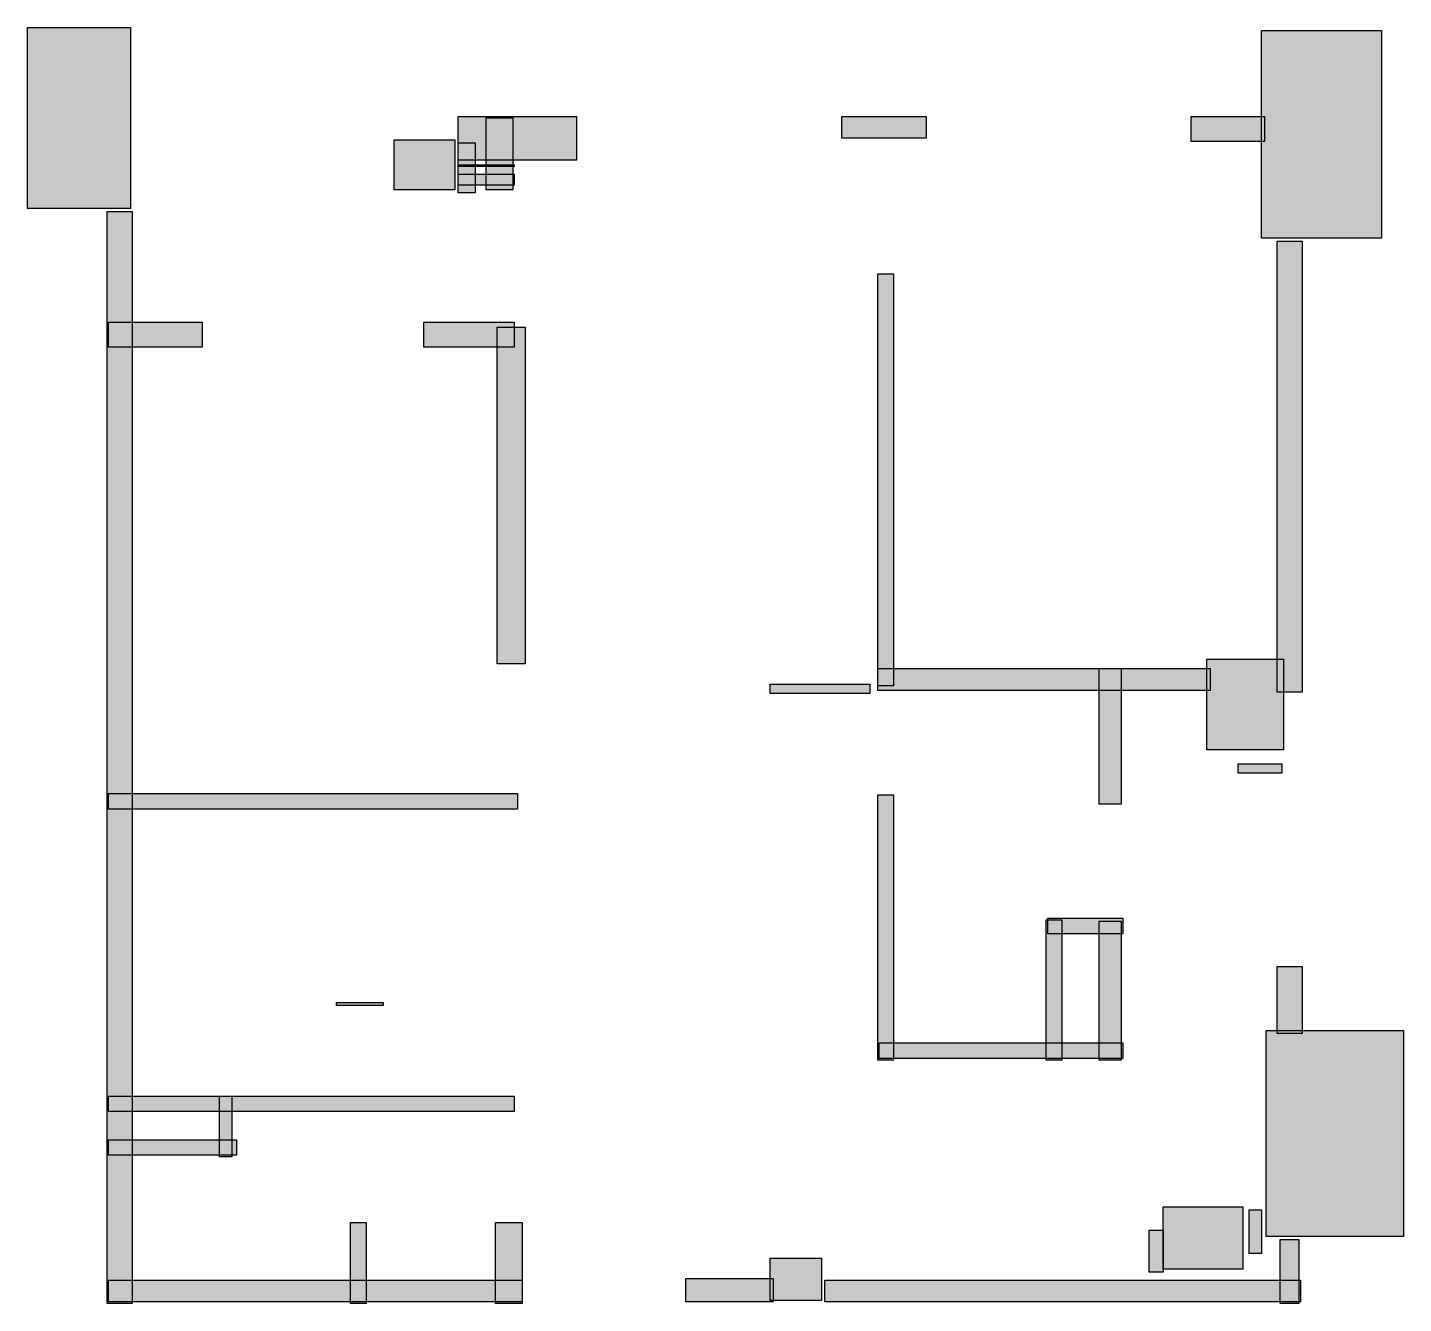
# Model space of a CAD drawing. Header units: centimetres. Extents: x 18 to 794, y 7 to 727.
import ezdxf

# ---------------------------------------------------------------- set-up
doc = ezdxf.new("R2010")
doc.units = ezdxf.units.CM
doc.layers.add('WALL', color=7, linetype='Continuous')

msp = doc.modelspace()

# ---------------------------------------------------------------- hatches: boundary and pattern name
at = {"layer": 'WALL'}
h = msp.add_hatch(color=256, dxfattribs=at)
h.dxf.hatch_style = 1
h.paths.add_polyline_path([(17.6, 726.88), (75.68, 726.88), (75.68, 624.8), (17.6, 624.8)])
h = msp.add_hatch(color=256, dxfattribs=at)
h.dxf.hatch_style = 1
h.paths.add_polyline_path([(713.68, 725.12), (781.44, 725.12), (781.44, 608.08), (713.68, 608.08)])
h = msp.add_hatch(color=256, dxfattribs=at)
h.dxf.hatch_style = 1
h.paths.add_polyline_path([(260.48, 676.72), (327.36, 676.72), (327.36, 652.08), (260.48, 652.08)])
h = msp.add_hatch(color=256, dxfattribs=at)
h.dxf.hatch_style = 1
h.paths.add_polyline_path([(276.32, 675.84), (291.28, 675.84), (291.28, 635.36), (276.32, 635.36)])
h = msp.add_hatch(color=256, dxfattribs=at)
h.dxf.hatch_style = 1
h.paths.add_polyline_path([(476.96, 676.72), (524.48, 676.72), (524.48, 664.4), (476.96, 664.4)])
h = msp.add_hatch(color=256, dxfattribs=at)
h.dxf.hatch_style = 1
h.paths.add_polyline_path([(674.08, 676.72), (715.44, 676.72), (715.44, 662.64), (674.08, 662.64)])
h = msp.add_hatch(color=256, dxfattribs=at)
h.dxf.hatch_style = 1
h.paths.add_polyline_path([(224.4, 663.52), (258.72, 663.52), (258.72, 635.36), (224.4, 635.36)])
h = msp.add_hatch(color=256, dxfattribs=at)
h.dxf.hatch_style = 1
h.paths.add_polyline_path([(260.48, 661.76), (270.16, 661.76), (270.16, 633.6), (260.48, 633.6)])
h = msp.add_hatch(color=256, dxfattribs=at)
h.dxf.hatch_style = 1
h.paths.add_polyline_path([(260.48, 649.44), (292.16, 649.44), (292.16, 648.56), (260.48, 648.56)])
h = msp.add_hatch(color=256, dxfattribs=at)
h.dxf.hatch_style = 1
h.paths.add_polyline_path([(260.48, 644.16), (292.16, 644.16), (292.16, 638), (260.48, 638)])
h = msp.add_hatch(color=256, dxfattribs=at)
h.dxf.hatch_style = 1
h.paths.add_polyline_path([(62.48, 623.04), (76.56, 623.04), (76.56, 7.04), (62.48, 7.04)])
h = msp.add_hatch(color=256, dxfattribs=at)
h.dxf.hatch_style = 1
h.paths.add_polyline_path([(722.48, 606.32), (736.56, 606.32), (736.56, 352), (722.48, 352)])
h = msp.add_hatch(color=256, dxfattribs=at)
h.dxf.hatch_style = 1
h.paths.add_polyline_path([(497.2, 587.84), (506, 587.84), (506, 355.52), (497.2, 355.52)])
h = msp.add_hatch(color=256, dxfattribs=at)
h.dxf.hatch_style = 1
h.paths.add_polyline_path([(63.36, 560.56), (116.16, 560.56), (116.16, 546.48), (63.36, 546.48)])
h = msp.add_hatch(color=256, dxfattribs=at)
h.dxf.hatch_style = 1
h.paths.add_polyline_path([(241.12, 560.56), (292.16, 560.56), (292.16, 546.48), (241.12, 546.48)])
h = msp.add_hatch(color=256, dxfattribs=at)
h.dxf.hatch_style = 1
h.paths.add_polyline_path([(282.48, 557.92), (298.32, 557.92), (298.32, 367.84), (282.48, 367.84)])
h = msp.add_hatch(color=256, dxfattribs=at)
h.dxf.hatch_style = 1
h.paths.add_polyline_path([(497.2, 365.2), (684.64, 365.2), (684.64, 352.88), (497.2, 352.88)])
h = msp.add_hatch(color=256, dxfattribs=at)
h.dxf.hatch_style = 1
h.paths.add_polyline_path([(622.16, 365.2), (634.48, 365.2), (634.48, 288.64), (622.16, 288.64)])
h = msp.add_hatch(color=256, dxfattribs=at)
h.dxf.hatch_style = 1
h.paths.add_polyline_path([(682.88, 370.48), (726, 370.48), (726, 319.44), (682.88, 319.44)])
h = msp.add_hatch(color=256, dxfattribs=at)
h.dxf.hatch_style = 1
h.paths.add_polyline_path([(436.48, 356.4), (492.8, 356.4), (492.8, 351.12), (436.48, 351.12)])
h = msp.add_hatch(color=256, dxfattribs=at)
h.dxf.hatch_style = 1
h.paths.add_polyline_path([(700.48, 311.52), (725.12, 311.52), (725.12, 306.24), (700.48, 306.24)])
h = msp.add_hatch(color=256, dxfattribs=at)
h.dxf.hatch_style = 1
h.paths.add_polyline_path([(63.36, 294.8), (293.92, 294.8), (293.92, 286), (63.36, 286)])
h = msp.add_hatch(color=256, dxfattribs=at)
h.dxf.hatch_style = 1
h.paths.add_polyline_path([(497.2, 293.92), (506, 293.92), (506, 144.32), (497.2, 144.32)])
h = msp.add_hatch(color=256, dxfattribs=at)
h.dxf.hatch_style = 1
h.paths.add_polyline_path([(592.24, 223.52), (601.04, 223.52), (601.04, 144.32), (592.24, 144.32)])
h = msp.add_hatch(color=256, dxfattribs=at)
h.dxf.hatch_style = 1
h.paths.add_polyline_path([(593.12, 224.4), (635.36, 224.4), (635.36, 215.6), (593.12, 215.6)])
h = msp.add_hatch(color=256, dxfattribs=at)
h.dxf.hatch_style = 1
h.paths.add_polyline_path([(622.16, 222.64), (634.48, 222.64), (634.48, 144.32), (622.16, 144.32)])
h = msp.add_hatch(color=256, dxfattribs=at)
h.dxf.hatch_style = 1
h.paths.add_polyline_path([(722.48, 197.12), (736.56, 197.12), (736.56, 159.28), (722.48, 159.28)])
h = msp.add_hatch(color=256, dxfattribs=at)
h.dxf.hatch_style = 1
h.paths.add_polyline_path([(191.84, 176.88), (218.24, 176.88), (218.24, 175.12), (191.84, 175.12)])
h = msp.add_hatch(color=256, dxfattribs=at)
h.dxf.hatch_style = 1
h.paths.add_polyline_path([(716.32, 161.04), (793.76, 161.04), (793.76, 44.88), (716.32, 44.88)])
h = msp.add_hatch(color=256, dxfattribs=at)
h.dxf.hatch_style = 1
h.paths.add_polyline_path([(498.08, 154), (635.36, 154), (635.36, 145.2), (498.08, 145.2)])
h = msp.add_hatch(color=256, dxfattribs=at)
h.dxf.hatch_style = 1
h.paths.add_polyline_path([(63.36, 124.08), (292.16, 124.08), (292.16, 115.28), (63.36, 115.28)])
h = msp.add_hatch(color=256, dxfattribs=at)
h.dxf.hatch_style = 1
h.paths.add_polyline_path([(125.84, 124.08), (132.88, 124.08), (132.88, 89.76), (125.84, 89.76)])
h = msp.add_hatch(color=256, dxfattribs=at)
h.dxf.hatch_style = 1
h.paths.add_polyline_path([(63.36, 99.44), (135.52, 99.44), (135.52, 90.64), (63.36, 90.64)])
h = msp.add_hatch(color=256, dxfattribs=at)
h.dxf.hatch_style = 1
h.paths.add_polyline_path([(658.24, 61.6), (703.12, 61.6), (703.12, 26.4), (658.24, 26.4)])
h = msp.add_hatch(color=256, dxfattribs=at)
h.dxf.hatch_style = 1
h.paths.add_polyline_path([(706.64, 59.84), (713.68, 59.84), (713.68, 35.2), (706.64, 35.2)])
h = msp.add_hatch(color=256, dxfattribs=at)
h.dxf.hatch_style = 1
h.paths.add_polyline_path([(199.76, 52.8), (208.56, 52.8), (208.56, 7.04), (199.76, 7.04)])
h = msp.add_hatch(color=256, dxfattribs=at)
h.dxf.hatch_style = 1
h.paths.add_polyline_path([(281.6, 52.8), (296.56, 52.8), (296.56, 7.04), (281.6, 7.04)])
h = msp.add_hatch(color=256, dxfattribs=at)
h.dxf.hatch_style = 1
h.paths.add_polyline_path([(650.32, 48.4), (658.24, 48.4), (658.24, 24.64), (650.32, 24.64)])
h = msp.add_hatch(color=256, dxfattribs=at)
h.dxf.hatch_style = 1
h.paths.add_polyline_path([(724.24, 43.12), (734.8, 43.12), (734.8, 7.04), (724.24, 7.04)])
h = msp.add_hatch(color=256, dxfattribs=at)
h.dxf.hatch_style = 1
h.paths.add_polyline_path([(436.48, 32.56), (465.52, 32.56), (465.52, 8.8), (436.48, 8.8)])
h = msp.add_hatch(color=256, dxfattribs=at)
h.dxf.hatch_style = 1
h.paths.add_polyline_path([(63.36, 20.24), (296.56, 20.24), (296.56, 7.92), (63.36, 7.92)])
h = msp.add_hatch(color=256, dxfattribs=at)
h.dxf.hatch_style = 1
h.paths.add_polyline_path([(388.96, 21.12), (438.24, 21.12), (438.24, 7.92), (388.96, 7.92)])
h = msp.add_hatch(color=256, dxfattribs=at)
h.dxf.hatch_style = 1
h.paths.add_polyline_path([(467.28, 20.24), (735.68, 20.24), (735.68, 7.92), (467.28, 7.92)])

# ---------------------------------------------------------------- linework, layer by layer
for points in [[(17.6, 726.88), (75.68, 726.88), (75.68, 624.8), (17.6, 624.8)], [(713.68, 725.12), (781.44, 725.12), (781.44, 608.08), (713.68, 608.08)], [(260.48, 676.72), (327.36, 676.72), (327.36, 652.08), (260.48, 652.08)], [(276.32, 675.84), (291.28, 675.84), (291.28, 635.36), (276.32, 635.36)], [(476.96, 676.72), (524.48, 676.72), (524.48, 664.4), (476.96, 664.4)], [(674.08, 676.72), (715.44, 676.72), (715.44, 662.64), (674.08, 662.64)], [(224.4, 663.52), (258.72, 663.52), (258.72, 635.36), (224.4, 635.36)], [(260.48, 661.76), (270.16, 661.76), (270.16, 633.6), (260.48, 633.6)], [(260.48, 649.44), (292.16, 649.44), (292.16, 648.56), (260.48, 648.56)], [(260.48, 644.16), (292.16, 644.16), (292.16, 638), (260.48, 638)], [(62.48, 623.04), (76.56, 623.04), (76.56, 7.04), (62.48, 7.04)], [(722.48, 606.32), (736.56, 606.32), (736.56, 352), (722.48, 352)], [(497.2, 587.84), (506, 587.84), (506, 355.52), (497.2, 355.52)], [(63.36, 560.56), (116.16, 560.56), (116.16, 546.48), (63.36, 546.48)], [(241.12, 560.56), (292.16, 560.56), (292.16, 546.48), (241.12, 546.48)], [(282.48, 557.92), (298.32, 557.92), (298.32, 367.84), (282.48, 367.84)], [(497.2, 365.2), (684.64, 365.2), (684.64, 352.88), (497.2, 352.88)], [(622.16, 365.2), (634.48, 365.2), (634.48, 288.64), (622.16, 288.64)], [(682.88, 370.48), (726, 370.48), (726, 319.44), (682.88, 319.44)], [(436.48, 356.4), (492.8, 356.4), (492.8, 351.12), (436.48, 351.12)], [(700.48, 311.52), (725.12, 311.52), (725.12, 306.24), (700.48, 306.24)], [(63.36, 294.8), (293.92, 294.8), (293.92, 286), (63.36, 286)], [(497.2, 293.92), (506, 293.92), (506, 144.32), (497.2, 144.32)], [(592.24, 223.52), (601.04, 223.52), (601.04, 144.32), (592.24, 144.32)], [(593.12, 224.4), (635.36, 224.4), (635.36, 215.6), (593.12, 215.6)], [(622.16, 222.64), (634.48, 222.64), (634.48, 144.32), (622.16, 144.32)], [(722.48, 197.12), (736.56, 197.12), (736.56, 159.28), (722.48, 159.28)], [(191.84, 176.88), (218.24, 176.88), (218.24, 175.12), (191.84, 175.12)], [(716.32, 161.04), (793.76, 161.04), (793.76, 44.88), (716.32, 44.88)], [(498.08, 154), (635.36, 154), (635.36, 145.2), (498.08, 145.2)], [(63.36, 124.08), (292.16, 124.08), (292.16, 115.28), (63.36, 115.28)], [(125.84, 124.08), (132.88, 124.08), (132.88, 89.76), (125.84, 89.76)], [(63.36, 99.44), (135.52, 99.44), (135.52, 90.64), (63.36, 90.64)], [(658.24, 61.6), (703.12, 61.6), (703.12, 26.4), (658.24, 26.4)], [(706.64, 59.84), (713.68, 59.84), (713.68, 35.2), (706.64, 35.2)], [(199.76, 52.8), (208.56, 52.8), (208.56, 7.04), (199.76, 7.04)], [(281.6, 52.8), (296.56, 52.8), (296.56, 7.04), (281.6, 7.04)], [(650.32, 48.4), (658.24, 48.4), (658.24, 24.64), (650.32, 24.64)], [(724.24, 43.12), (734.8, 43.12), (734.8, 7.04), (724.24, 7.04)], [(436.48, 32.56), (465.52, 32.56), (465.52, 8.8), (436.48, 8.8)], [(63.36, 20.24), (296.56, 20.24), (296.56, 7.92), (63.36, 7.92)], [(388.96, 21.12), (438.24, 21.12), (438.24, 7.92), (388.96, 7.92)], [(467.28, 20.24), (735.68, 20.24), (735.68, 7.92), (467.28, 7.92)]]:
    msp.add_lwpolyline(points, close=True, dxfattribs=at)

doc.saveas('drawing.dxf')
